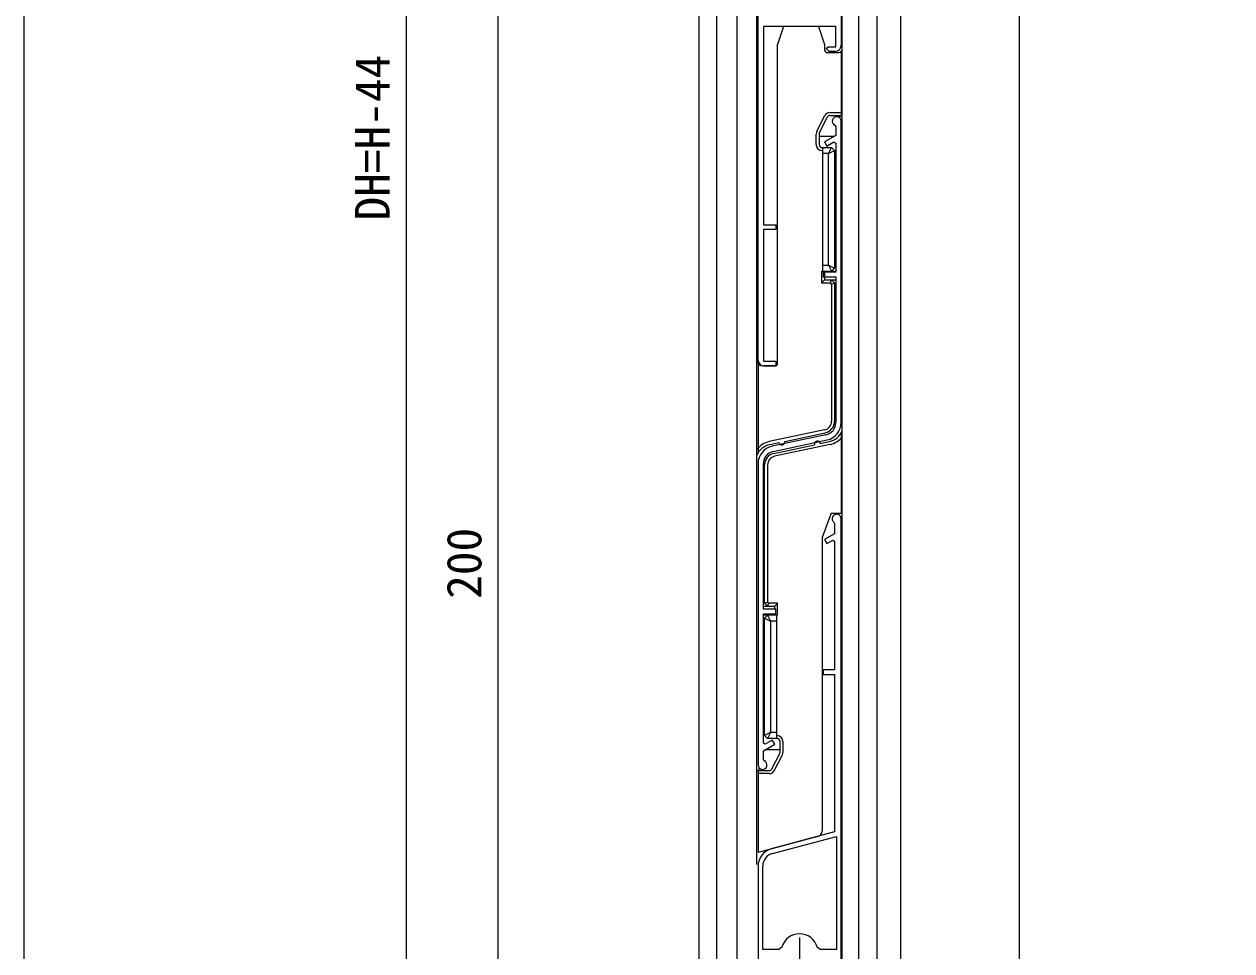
# Model space of a CAD drawing. Units: millimetres, scale not verified. Extents: x -495 to 495, y -800 to 801.
# Drawn here: x -495 to -291.4, y -580.3 to -424.1 of the extents above; entities that cross this region are included whole.
import ezdxf
from ezdxf.enums import TextEntityAlignment as Align

# ---------------------------------------------------------------- set-up
doc = ezdxf.new("R2010")
doc.units = ezdxf.units.MM
doc.header["$LTSCALE"] = 4
for name, color, linetype, lineweight in [('0-0_0', 7, 'Continuous', 9), ('0-3_YKK_11', 4, 'Continuous', 9), ('0-4_YKK_12', 2, 'Continuous', 9), ('0-6_YKK_D', 6, 'Continuous', 9), ('0-9_YSS_KE', 7, 'Continuous', 9)]:
    doc.layers.add(name, color=color, linetype=linetype, lineweight=lineweight)
doc.styles.add('ＭＳ ゴシック', font='')
doc.styles.get('ＭＳ ゴシック').set_extended_font_data('MS Gothic')

msp = doc.modelspace()

# ---------------------------------------------------------------- linework, layer by layer
at = {"layer": '0-0_0'}
msp.add_lwpolyline([(495, -800), (-495, -800), (-495, 760)], dxfattribs=at)
at = {"layer": '0-3_YKK_11'}
for p, q in [((-366.986, -424.49), (-367.986, -427.49)), ((-361.086, -424.49), (-366.986, -424.49)), ((-361.086, -424.49), (-360.086, -427.49)), ((-367.986, -481.19), (-367.986, -427.49)), ((-360.086, -427.49), (-360.086, -428.39)), ((-359.586, -428.89), (-357.886, -428.89)), ((-357.286, -428.69), (-357.286, -439.491)), ((-361.38, -442.162), (-360.071, -439.544)), ((-359.177, -438.991), (-357.286, -438.991)), ((-359.177, -439.491), (-357.086, -439.491)), ((-357.486, -439.491), (-357.486, -439.931)), ((-360.933, -442.385), (-359.624, -439.767)), ((-361.486, -444.391), (-361.486, -442.609)), ((-360.986, -442.609), (-360.986, -444.391)), ((-360.986, -442.991), (-358.432, -442.991)), ((-357.286, -442.991), (-357.086, -442.991)), ((-360.486, -444.891), (-358.886, -444.891)), ((-360.486, -445.391), (-360.386, -445.391)), ((-360.386, -465.691), (-360.386, -444.891)), ((-359.386, -445.891), (-358.886, -444.891)), ((-359.386, -445.891), (-358.386, -445.391)), ((-358.886, -444.891), (-358.386, -445.391)), ((-358.386, -445.391), (-358.386, -465.191)), ((-359.386, -445.891), (-360.386, -445.891)), ((-359.386, -464.691), (-359.386, -445.891)), ((-367.986, -459.289), (-367.986, -457.289)), ((-360.586, -465.691), (-360.586, -467.691)), ((-360.586, -465.691), (-358.203, -465.691)), ((-360.386, -464.691), (-359.386, -464.691)), ((-360.086, -465.691), (-360.086, -467.191)), ((-359.386, -464.691), (-358.386, -465.191)), ((-359.386, -464.691), (-358.886, -465.691)), ((-358.886, -465.691), (-358.386, -465.191)), ((-360.086, -467.191), (-360.586, -467.691)), ((-360.586, -467.691), (-359.093, -467.691)), ((-360.086, -467.191), (-358.186, -467.191)), ((-359.093, -467.691), (-358.886, -467.191)), ((-358.886, -467.898), (-359.093, -467.691)), ((-358.886, -467.191), (-358.386, -467.691)), ((-358.886, -467.898), (-358.386, -467.691)), ((-358.886, -467.898), (-358.886, -491)), ((-358.386, -467.691), (-358.386, -491)), ((-371.286, -481.29), (-371.286, -496.379)), ((-370.486, -481.69), (-368.486, -481.69)), ((-360.074, -492.467), (-369.413, -494.452)), ((-369.309, -494.941), (-367.775, -494.615)), ((-366.796, -494.407), (-359.97, -492.956)), ((-360.796, -494.767), (-359.262, -494.441)), ((-357.286, -493.003), (-357.286, -506.489)), ((-368.601, -496.426), (-361.775, -494.975)), ((-359.158, -494.93), (-368.497, -496.915)), ((-370.186, -521.689), (-370.186, -498.383)), ((-369.686, -498.383), (-369.686, -521.482)), ((-358.986, -506.489), (-360.486, -510.61)), ((-358.986, -506.489), (-357.089, -506.489)), ((-360.486, -510.61), (-360.486, -560.028)), ((-370.386, -522.189), (-368.486, -522.189)), ((-370.186, -521.689), (-369.686, -522.189)), ((-369.686, -522.189), (-369.478, -521.689)), ((-367.986, -521.689), (-369.478, -521.689)), ((-368.486, -522.189), (-367.986, -521.689)), ((-368.486, -522.745), (-368.486, -522.189)), ((-367.986, -523.689), (-367.986, -521.689)), ((-367.986, -523.689), (-370.368, -523.689)), ((-370.186, -524.189), (-369.686, -523.689)), ((-370.186, -524.189), (-369.186, -524.689)), ((-370.186, -543.989), (-370.186, -524.189)), ((-369.686, -523.689), (-369.186, -524.689)), ((-368.186, -524.689), (-369.186, -524.689)), ((-368.486, -523.689), (-368.486, -523.437)), ((-368.186, -523.689), (-368.186, -544.489)), ((-369.186, -543.489), (-370.186, -543.989)), ((-368.186, -543.489), (-369.186, -543.489)), ((-370.186, -543.989), (-369.686, -544.489)), ((-368.086, -544.489), (-369.686, -544.489)), ((-368.086, -543.989), (-368.186, -543.989)), ((-367.586, -546.771), (-367.586, -544.989)), ((-367.086, -544.989), (-367.086, -546.771)), ((-367.586, -546.389), (-370.136, -546.389)), ((-368.947, -549.613), (-367.638, -546.995)), ((-368.5, -549.836), (-367.191, -547.218)), ((-371.086, -549.889), (-371.086, -549.451)), ((-371.486, -549.889), (-369.395, -549.889)), ((-371.286, -549.889), (-371.286, -563.689)), ((-369.395, -550.389), (-371.286, -550.389)), ((-361.227, -560.994), (-371.286, -563.689))]:
    msp.add_line(p, q, dxfattribs=at)
for points in [[(-370.186, -521.689), (-369.686, -521.482), (-369.478, -521.689)], [(-369.186, -524.689), (-369.186, -543.489), (-369.686, -544.489)]]:
    msp.add_lwpolyline(points, dxfattribs=at)
for centre, radius, start, end in [((-359.586, -428.39), 0.5, 180, 270), ((-357.886, -427.89), 1, 270, 323.13196), ((-359.177, -439.991), 1, 90, 153.43495), ((-359.177, -439.991), 0.5, 90, 153.43495), ((-360.486, -442.609), 1, 153.43495, 180), ((-360.486, -442.609), 0.5, 153.43495, 180), ((-360.486, -444.391), 1, 180, 270), ((-360.486, -444.391), 0.5, 180, 270), ((-370.486, -480.69), 1, 180, 270), ((-368.486, -481.19), 0.5, 270, 0), ((-360.386, -491), 1.5, 282, 0), ((-360.386, -491), 2, 282, 0), ((-359.886, -491.507), 3, 282, 338.96157), ((-368.686, -497.875), 3.5, 102, 143.12957), ((-367.286, -494.511), 0.5, 192, 12), ((-361.286, -494.871), 0.5, 12, 192), ((-359.886, -491.507), 3.5, 282, 323.13063), ((-368.686, -497.875), 3, 102, 158.95949), ((-368.186, -498.383), 2, 102, 180), ((-368.186, -498.383), 1.5, 102, 180), ((-368.086, -544.989), 1, 0, 90), ((-368.086, -544.989), 0.5, 0, 90), ((-368.086, -546.771), 0.5, 333.43495, 0), ((-368.086, -546.771), 1, 333.43495, 0), ((-369.395, -549.389), 0.5, 270, 333.43495), ((-369.395, -549.389), 1, 270, 333.43495), ((-361.486, -560.028), 1, 285, 0)]:
    msp.add_arc(centre, radius, start, end, dxfattribs=at)
at = {"layer": '0-4_YKK_12'}
for p, q in [((-381.284, -404.69), (-381.285, -647.688)), ((-378.286, -404.69), (-378.286, -594.889)), ((-374.786, -610.689), (-374.786, -404.69)), ((-371.486, -565.689), (-371.486, -404.69)), ((-357.086, -610.688), (-357.086, -404.69)), ((-354.286, -609.061), (-354.286, -404.69)), ((-351.284, -404.69), (-351.285, -607.893)), ((-347.284, -404.69), (-347.284, -632.688)), ((-327.284, -404.69), (-327.284, -605.188))]:
    msp.add_line(p, q, dxfattribs=at)
at = {"layer": '0-6_YKK_D'}
for p, q in [((-430.623, -272.692), (-430.623, -606.689)), ((-415.164, -413.69), (-415.164, -613.689))]:
    msp.add_line(p, q, dxfattribs=at)
at = {"layer": '0-9_YSS_KE'}
for p, q in [((-371.286, -480.69), (-371.286, -415.19)), ((-357.286, -415.19), (-357.286, -427.69)), ((-357.286, -491.226), (-357.286, -440.441)), ((-359.846, -493.279), (-368.914, -495.223)), ((-368.726, -496.103), (-359.657, -494.159)), ((-371.286, -498.156), (-371.286, -548.941)), ((-357.286, -610.689), (-357.286, -507.439)), ((-368.855, -563.866), (-358.086, -560.98)), ((-358.086, -560.98), (-358.086, -580.039)), ((-371.286, -565.991), (-371.286, -611.189)), ((-364.286, -577.989), (-364.286, -582.989))]:
    msp.add_line(p, q, dxfattribs=at)
for points in [[(-358.286, -428.69), (-359.286, -428.69), (-359.786, -428.19), (-359.486, -427.89), (-358.186, -427.89), (-358.186, -424.49), (-370.386, -424.49), (-370.386, -457.889), (-368.286, -457.889), (-368.286, -458.689), (-370.386, -458.689), (-370.386, -480.89), (-368.286, -480.89), (-368.286, -481.69), (-370.286, -481.69)], [(-358.357, -441.119), (-358.186, -441.39), (-358.186, -442.849), (-360.086, -443.946), (-359.686, -444.638), (-358.486, -443.946), (-358.186, -444.119), (-358.186, -465.891), (-360.286, -465.891), (-360.286, -466.691), (-358.186, -466.691), (-358.186, -491.226)], [(-370.214, -548.263), (-370.386, -547.992), (-370.386, -546.533), (-368.486, -545.436), (-368.886, -544.744), (-370.086, -545.436), (-370.386, -545.263), (-370.386, -523.491), (-368.286, -523.491), (-368.286, -522.691), (-370.386, -522.691), (-370.386, -498.156)], [(-358.5, -508.028), (-358.386, -508.263), (-358.386, -509.964), (-360.086, -510.946), (-359.686, -511.639), (-358.686, -511.061), (-358.386, -511.234), (-358.386, -532.889), (-360.286, -532.889), (-360.286, -533.689), (-358.386, -533.689), (-358.386, -560.232), (-369.062, -563.093)], [(-358.086, -560.98), (-358.086, -580.039), (-360.813, -580.039), (-361.295, -579.671)], [(-367.276, -579.671), (-367.758, -580.039), (-370.486, -580.039), (-370.486, -565.991)]]:
    msp.add_lwpolyline(points, dxfattribs=at)
for centre, radius, start, end in [((-358.286, -427.69), 1, 270.00001, 359.99999), ((-358.036, -440.441), 0.75, 359.99999, 244.62249), ((-370.286, -480.69), 1, 180.00001, 269.99999), ((-360.286, -491.226), 2.1, 282.09475, 360), ((-360.286, -491.226), 3, 282.09477, 0.00002), ((-368.286, -498.156), 3, 102.09475, 179.99999), ((-368.286, -498.156), 2.1, 102.09475, 180), ((-358.036, -507.439), 0.75, 359.99998, 231.75338), ((-370.536, -548.941), 0.75, 179.99998, 64.62248), ((-368.286, -565.991), 3, 104.99999, 180), ((-368.286, -565.991), 2.2, 104.99999, 179.99999), ((-364.286, -580.489), 3.1, 15.30094, 164.69906)]:
    msp.add_arc(centre, radius, start, end, dxfattribs=at)

# ---------------------------------------------------------------- texts
at = {"layer": '0-6_YKK_D', "style": 'ＭＳ ゴシック'}
for s, p in [('DH=H-44', (-431.623, -457.184)), ('200', (-416.164, -520.943))]:
    msp.add_text(s, height=5.865, rotation=90, dxfattribs=at).set_placement(p, align=Align.BOTTOM_LEFT)

doc.saveas('drawing.dxf')
